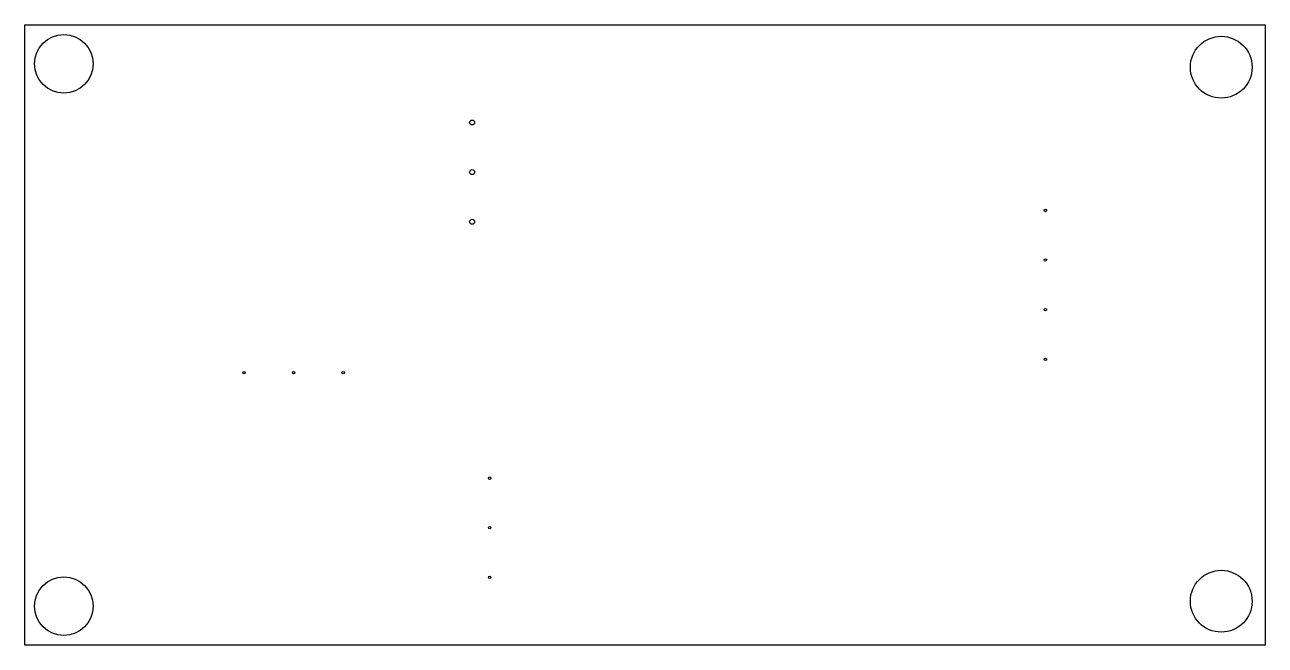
# Model space of a CAD drawing. Extents: x 0 to 63.5, y -31.8 to 0.
import ezdxf

# ---------------------------------------------------------------- set-up
doc = ezdxf.new("R2010")
doc.units = 0
doc.layers.add('BLACK', color=7, linetype='CONTINUOUS')
doc.layers.add('WHITE', color=7, linetype='CONTINUOUS')

msp = doc.modelspace()

# ---------------------------------------------------------------- linework, layer by layer
at = {"layer": 'BLACK'}
for centre, radius in [((22.9, -5), 0.127), ((22.9, -7.54), 0.127), ((52.25, -9.5), 0.0635), ((22.9, -10.08), 0.127), ((52.25, -12.04), 0.0635), ((52.25, -14.58), 0.0635), ((52.25, -17.12), 0.0635), ((11.22, -17.8), 0.0635), ((13.76, -17.8), 0.0635), ((16.3, -17.8), 0.0635), ((23.8, -23.2), 0.0635), ((23.8, -25.74), 0.0635), ((23.8, -28.28), 0.0635)]:
    msp.add_circle(centre, radius, dxfattribs=at)
at = {"layer": 'WHITE', "linetype": 'CONTINUOUS'}
for p, q in [((0, 0), (63.5, 0)), ((0, -31.75), (0, 0)), ((63.5, 0), (63.5, -31.75)), ((63.5, -31.75), (0, -31.75))]:
    msp.add_line(p, q, dxfattribs=at)
at = {"layer": 'WHITE'}
for centre, radius in [((2, -2), 1.5), ((61.25, -2.169), 1.581), ((61.25, -29.5), 1.581), ((2, -29.75), 1.5)]:
    msp.add_circle(centre, radius, dxfattribs=at)

doc.saveas('drawing.dxf')
